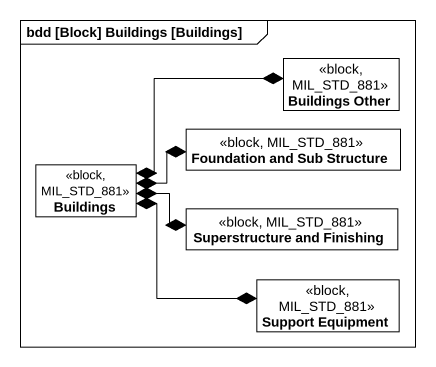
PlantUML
@startuml
mainframe bdd [Block] Buildings [Buildings]
hide circle
hide empty members
class "Buildings Other" as Buildings_Other <<block, MIL_STD_881>>
class "Foundation and Sub Structure" as Foundation_and_Sub_Structure <<block, MIL_STD_881>>
class Buildings <<block, MIL_STD_881>>
class "Superstructure and Finishing" as Superstructure_and_Finishing <<block, MIL_STD_881>>
class "Support Equipment" as Support_Equipment <<block, MIL_STD_881>>
Buildings *-right-* Buildings_Other
Buildings *-right-* Foundation_and_Sub_Structure
Buildings *-right-* Superstructure_and_Finishing
Buildings *-right-* Support_Equipment
@enduml
